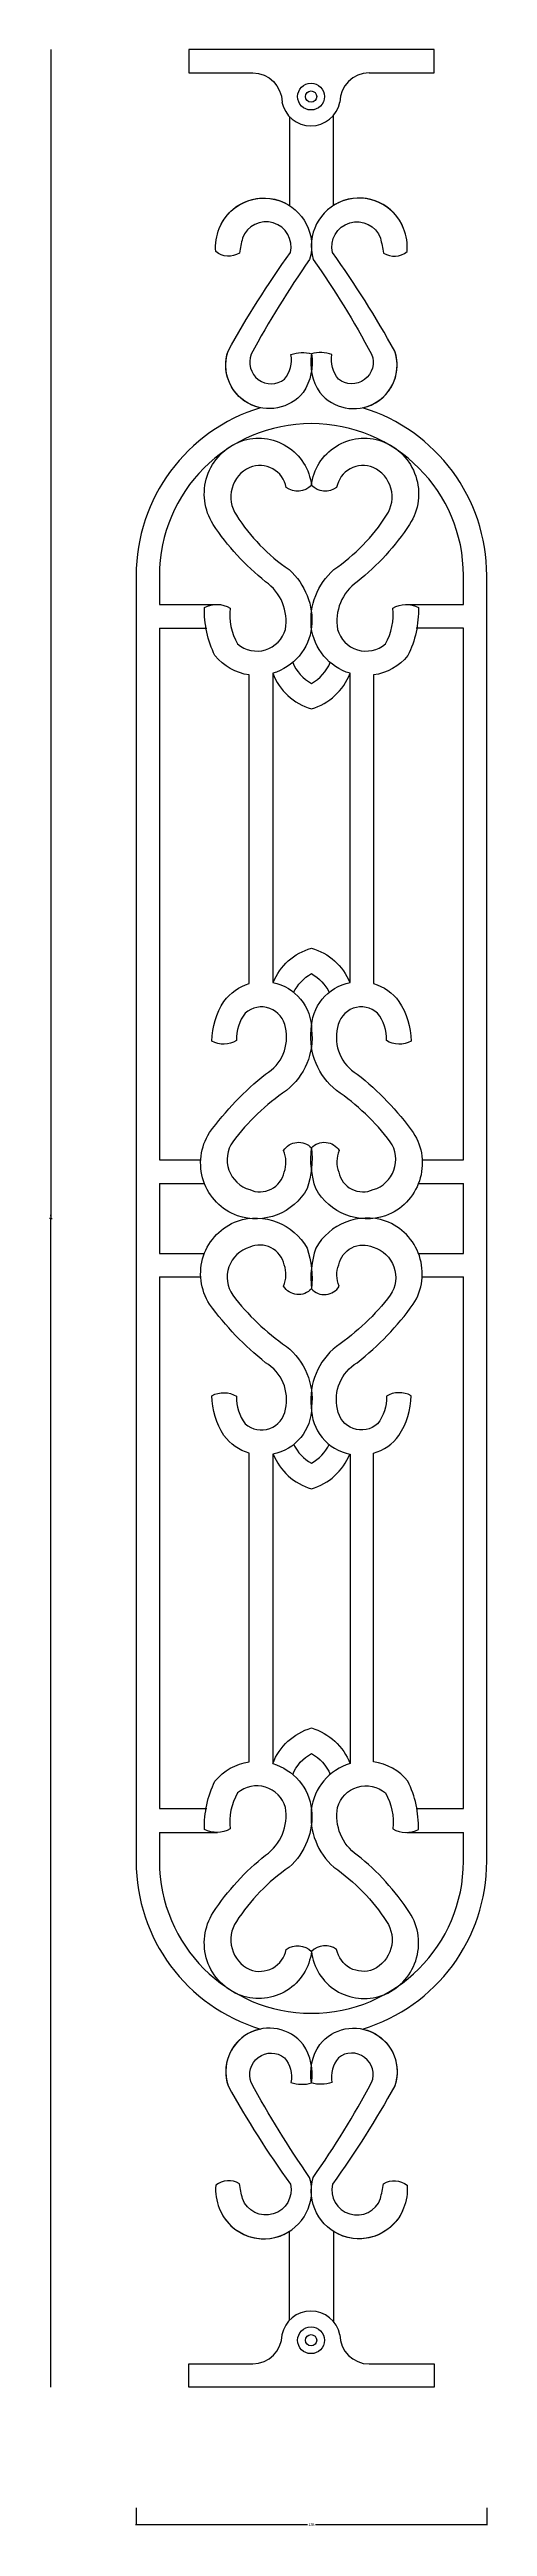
# Model space of a CAD drawing. Header units: metres. Extents: x 874 to 1043, y 2510 to 3464.
import ezdxf

# ---------------------------------------------------------------- set-up
doc = ezdxf.new("R2010")
doc.units = ezdxf.units.M
doc.layers.add('3', color=3, linetype='Continuous')
doc.layers.add('4', color=4, linetype='Continuous')
doc.dimstyles.get("Standard").update_dxf_attribs({"dimtxt": 2.5, "dimasz": 2.5, "dimexe": 1.25, "dimexo": 0.625, "dimtad": 1, "dimcen": 2.5, "dimazin": 3, "dimtfac": 1, "dimtmove": 0, "dimatfit": 3})

# ---------------------------------------------------------------- blocks, each defined once
blk = doc.blocks.new('*D1')
for p, q in [((874.81, 3463.69), (874.81, 3013.69)), ((874.56, 3013.69), (874.31, 3013.69)), ((874.81, 2563.69), (874.81, 3013.69)), ((874.81, 3013.69), (874.81, 3013.69)), ((875.06, 3013.69), (875.31, 3013.69))]:
    blk.add_line(p, q)
at = {"layer": 'Defpoints'}
for p in [(874.81, 3463.69), (874.81, 3013.69), (874.81, 2563.69)]:
    blk.add_point(p, dxfattribs=at)
at = {"layer": '3', "insert": (874.81, 3014.815), "char_height": 1, "attachment_point": 5}
blk.add_mtext('0', dxfattribs=at)
blk = doc.blocks.new('*D2')
for p, q in [((973.62, 2510.78), (907.37, 2510.78)), ((907.62, 2517.31), (907.62, 2510.78)), ((1042.87, 2510.78), (976.62, 2510.78)), ((1042.62, 2517.31), (1042.62, 2510.78))]:
    blk.add_line(p, q)
at = {"layer": 'Defpoints'}
for p in [(907.62, 2517.31), (1042.62, 2517.31), (1042.62, 2510.78)]:
    blk.add_point(p, dxfattribs=at)
at = {"layer": '3', "insert": (975.12, 2510.78), "char_height": 1, "attachment_point": 5}
blk.add_mtext('135', dxfattribs=at)

msp = doc.modelspace()

# ---------------------------------------------------------------- linework, layer by layer
at = {"layer": '3'}
for points in [[(967.9, 3227.72, 0.17), (975.12, 3219.69, 0.17), (982.34, 3227.72)], [(968.27, 3100.7, -0.15), (975.12, 3107.93, -0.15), (981.98, 3100.7)], [(968.27, 2926.69, 0.15), (975.12, 2919.46, 0.15), (981.98, 2926.69)], [(967.9, 2799.67, -0.17), (975.12, 2807.7, -0.17), (982.34, 2799.67)]]:
    msp.add_lwpolyline(points, format="xyb", dxfattribs=at)
for centre in [(974.96, 3445.58), (974.96, 2581.8)]:
    msp.add_circle(centre, 2.18, dxfattribs=at)
at = {"layer": '4'}
for p, q in [((916.62, 3250.08), (938.9, 3250.08)), ((916.62, 3240.88), (934.85, 3240.88)), ((916.62, 3036.19), (932.45, 3036.19)), ((1017.79, 3036.19), (1033.62, 3036.19)), ((916.62, 3027.19), (933.86, 3027.19)), ((1016.38, 3027.19), (1033.62, 3027.19)), ((916.62, 3000.19), (933.86, 3000.19)), ((1016.38, 3000.19), (1033.62, 3000.19)), ((916.62, 2991.19), (932.45, 2991.19)), ((1017.79, 2991.19), (1033.62, 2991.19)), ((916.62, 2786.51), (934.85, 2786.51)), ((1015.65, 2786.51), (1033.62, 2786.51)), ((916.62, 2777.3), (938.9, 2777.3)), ((1011.81, 2777.3), (1033.62, 2777.3))]:
    msp.add_line(p, q, dxfattribs=at)
for points in [[(997.31, 3454.69), (1022.3, 3454.69), (1022.3, 3463.69), (927.95, 3463.69), (927.95, 3454.69), (952.54, 3454.69, -0.41), (963.79, 3443.44)], [(955.45, 3325.76, -0.45), (943.04, 3347.58, -0.03), (967.02, 3385.5, 0.94), (948.55, 3391.07, 0.01), (947.39, 3385.34, -0.32), (938.31, 3385.9, -0.12), (939.64, 3394.79, -0.47), (966.69, 3403.67)], [(994.8, 3325.76, 0.45), (1007.2, 3347.58, 0.03), (983.23, 3385.5, -0.94), (1001.69, 3391.07, -0.01), (1002.86, 3385.34, 0.32), (1011.94, 3385.9, 0.12), (1010.6, 3394.79, 0.47), (983.56, 3403.67)], [(955.45, 3325.76, 0.33), (907.62, 3261.19), (907.62, 2766.19, 0.33), (955.45, 2701.62)], [(1011.35, 3250.08), (1033.62, 3250.08), (1033.62, 3261.19, 1), (916.62, 3261.19), (916.62, 3250.08)], [(994.8, 2701.62, 0.33), (1042.62, 2766.19), (1042.62, 3261.19, 0.33), (994.8, 3325.76)], [(960.21, 3223.55, 0.23), (975.12, 3209.86, 0.23), (990.03, 3223.55)], [(960.38, 3104.47, -0.23), (975.12, 3117.76, -0.23), (989.87, 3104.47)], [(960.38, 2922.92, 0.23), (975.12, 2909.63, 0.23), (989.87, 2922.92)], [(960.21, 2803.83, -0.23), (975.12, 2817.53, -0.23), (990.03, 2803.83)], [(916.62, 2777.3), (916.62, 2766.19, 1), (1033.62, 2766.19), (1033.62, 2777.3)], [(955.45, 2701.62, 0.45), (943.04, 2679.81, 0.03), (967.02, 2641.88, -0.94), (948.55, 2636.32, -0.01), (947.39, 2642.05, 0.32), (938.31, 2641.49, 0.12), (939.64, 2632.6, 0.47), (966.69, 2623.71)], [(994.8, 2701.62, -0.45), (1007.2, 2679.81, -0.03), (983.23, 2641.88, 0.94), (1001.69, 2636.32, 0.01), (1002.86, 2642.05, -0.32), (1011.94, 2641.49, -0.12), (1010.6, 2632.6, -0.47), (983.56, 2623.71)], [(997.31, 2572.69), (1022.3, 2572.69), (1022.3, 2563.69), (927.95, 2563.69), (927.95, 2572.69), (952.54, 2572.69, 0.41), (963.79, 2583.94)]]:
    msp.add_lwpolyline(points, format="xyb", dxfattribs=at)
for points in [[(966.69, 3437.87), (966.69, 3403.67)], [(983.56, 3403.67), (983.56, 3438.31)], [(916.62, 3240.88), (916.62, 3036.19)], [(1033.62, 3036.19), (1033.62, 3240.88), (1015.39, 3240.88)], [(916.62, 3027.19), (916.62, 3000.19)], [(1033.62, 3000.19), (1033.62, 3027.19)], [(916.62, 2991.19), (916.62, 2786.51)], [(1033.62, 2786.51), (1033.62, 2991.19)], [(966.69, 2589.52), (966.69, 2623.71)], [(983.56, 2623.71), (983.56, 2589.07)]]:
    msp.add_lwpolyline(points, dxfattribs=at)
for points in [[(948.55, 3391.07, 0.01), (947.39, 3385.34, -0.32), (938.31, 3385.9, -0.12), (939.64, 3394.79, -0.96), (974.42, 3382.86, 0.03), (951.95, 3346.39, 0.77), (964.77, 3336.81, 0.22), (967.25, 3346.29, -0.16), (975.16, 3346.52, -0.19), (971.91, 3331.68, -0.84), (943.04, 3347.58, -0.03), (967.02, 3385.5, 0.94)], [(1001.69, 3391.07, -0.01), (1002.86, 3385.34, 0.32), (1011.94, 3385.9, 0.12), (1010.6, 3394.79, 0.96), (975.82, 3382.86, -0.03), (998.29, 3346.39, -0.77), (985.48, 3336.81, -0.22), (983, 3346.29, 0.16), (975.09, 3346.52, 0.19), (978.34, 3331.68, 0.84), (1007.2, 3347.58, 0.03), (983.23, 3385.5, -0.94)], [(951.21, 3222.91, -0.19), (937.98, 3230.36, -0.12), (933.94, 3248.92, -0.26), (943.8, 3248.69, 0.16), (946.66, 3234.87, 0.55), (965.08, 3240.45, 0.29), (957.49, 3258.81, -0.08), (937.33, 3280.9, -0.48), (948.02, 3312.92, -0.48), (975.12, 3295.91, -0.37), (965.44, 3295.11, 0.47), (951.35, 3302.83, 0.46), (946.21, 3284.4, 0.1), (966.51, 3263.46, -0.24), (975.17, 3241.35, -0.3), (960.21, 3223.55), (960.21, 3104.5, -0.36), (975.17, 3086.27, -0.26), (965.51, 3062.96, 0.08), (944.8, 3043.22, 0.51), (951.35, 3024.78, 0.48), (964.64, 3031.54, 0.19), (964.41, 3039.78, -0.5), (975.12, 3040.82, -0.11), (973.45, 3025.17, -0.36), (946.61, 3014.7, -0.48), (935.92, 3046.72, -0.07), (957.49, 3069.25, 0.33), (965.08, 3087.16, 0.6), (949.67, 3092.74, 0.18), (946.28, 3082.18, -0.27), (936.75, 3081.95, -0.14), (941.44, 3097.26, -0.16), (951.21, 3104.11)], [(999.03, 3222.91), (999.03, 3104.11, -0.16), (1008.8, 3097.26, -0.14), (1013.49, 3081.95, -0.27), (1003.96, 3082.18, 0.18), (1000.58, 3092.74, 0.6), (985.16, 3087.16, 0.33), (992.75, 3069.25, -0.07), (1014.32, 3046.72, -0.48), (1003.64, 3014.7, -0.36), (976.79, 3025.17, -0.11), (975.12, 3040.82, -0.5), (985.83, 3039.78, 0.19), (985.6, 3031.54, 0.48), (998.9, 3024.78, 0.51), (1005.45, 3043.22, 0.08), (984.74, 3062.96, -0.26), (975.07, 3086.27, -0.36), (990.03, 3104.5), (990.03, 3223.55, -0.3), (975.07, 3241.35, -0.24), (983.73, 3263.46, 0.1), (1004.04, 3284.4, 0.46), (998.9, 3302.83, 0.47), (984.81, 3295.11, -0.37), (975.12, 3295.91, -0.48), (1002.23, 3312.92, -0.48), (1012.92, 3280.9, -0.08), (992.75, 3258.81, 0.29), (985.16, 3240.45, 0.55), (1003.58, 3234.87, 0.16), (1006.45, 3248.69, -0.26), (1016.3, 3248.92, -0.12), (1012.26, 3230.36, -0.19)], [(960.21, 2922.88), (960.21, 2803.83, -0.3), (975.17, 2786.04, -0.24), (966.51, 2763.93, 0.1), (946.21, 2742.99, 0.46), (951.35, 2724.56, 0.47), (965.44, 2732.27, -0.37), (975.12, 2731.47, -0.48), (948.02, 2714.47, -0.48), (937.33, 2746.49, -0.08), (957.49, 2768.57, 0.29), (965.08, 2786.93, 0.55), (946.66, 2792.51, 0.16), (943.8, 2778.7, -0.26), (933.94, 2778.47, -0.12), (937.98, 2797.03, -0.19), (951.21, 2804.48), (951.21, 2923.27, -0.16), (941.44, 2930.13, -0.14), (936.75, 2945.44, -0.27), (946.28, 2945.21, 0.18), (949.67, 2934.64, 0.6), (965.08, 2940.22, 0.33), (957.49, 2958.14, -0.07), (935.92, 2980.67, -0.48), (946.61, 3012.69, -0.36), (973.45, 3002.21, -0.11), (975.12, 2986.57, -0.5), (964.41, 2987.6, 0.19), (964.64, 2995.84, 0.48), (951.35, 3002.6, 0.51), (944.8, 2984.17, 0.08), (965.51, 2964.43, -0.26), (975.17, 2941.12, -0.36)], [(990.03, 2922.88), (990.03, 2803.83, 0.3), (975.07, 2786.04, 0.24), (983.73, 2763.93, -0.1), (1004.04, 2742.99, -0.46), (998.9, 2724.56, -0.47), (984.81, 2732.27, 0.37), (975.12, 2731.47, 0.48), (1002.23, 2714.47, 0.48), (1012.92, 2746.49, 0.08), (992.75, 2768.57, -0.29), (985.16, 2786.93, -0.55), (1003.58, 2792.51, -0.16), (1006.45, 2778.7, 0.26), (1016.3, 2778.47, 0.12), (1012.26, 2797.03, 0.19), (999.03, 2804.48), (999.03, 2923.27, 0.16), (1008.8, 2930.13, 0.14), (1013.49, 2945.44, 0.27), (1003.96, 2945.21, -0.18), (1000.58, 2934.64, -0.6), (985.16, 2940.22, -0.33), (992.75, 2958.14, 0.07), (1014.32, 2980.67, 0.48), (1003.64, 3012.69, 0.36), (976.79, 3002.21, 0.11), (975.12, 2986.57, 0.5), (985.83, 2987.6, -0.19), (985.6, 2995.84, -0.48), (998.9, 3002.6, -0.51), (1005.45, 2984.17, -0.08), (984.74, 2964.43, 0.26), (975.07, 2941.12, 0.36)], [(948.55, 2636.32, -0.01), (947.39, 2642.05, 0.32), (938.31, 2641.49, 0.12), (939.64, 2632.6, 0.96), (974.42, 2644.53, -0.03), (951.95, 2681, -0.77), (964.77, 2690.58, -0.22), (967.25, 2681.1, 0.16), (975.16, 2680.87, 0.19), (971.91, 2695.71, 0.84), (943.04, 2679.81, 0.03), (967.02, 2641.88, -0.94)], [(1001.69, 2636.32, 0.01), (1002.86, 2642.05, -0.32), (1011.94, 2641.49, -0.12), (1010.6, 2632.6, -0.96), (975.82, 2644.53, 0.03), (998.29, 2681, 0.77), (985.48, 2690.58, 0.22), (983, 2681.1, -0.16), (975.09, 2680.87, -0.19), (978.34, 2695.71, -0.84), (1007.2, 2679.81, -0.03), (983.23, 2641.88, 0.94)]]:
    msp.add_lwpolyline(points, format="xyb", close=True, dxfattribs=at)
for centre in [(974.96, 3445.58), (974.96, 2581.8)]:
    msp.add_circle(centre, 5.15, dxfattribs=at)
for centre, radius, start, end in [((997.31, 3443.44), 11.25, 90, 180), ((974.92, 3445.69), 11.36, 191.4, 348.6), ((974.92, 2581.7), 11.36, 11.4, 168.6), ((997.31, 2583.94), 11.25, 180, 270)]:
    msp.add_arc(centre, radius, start, end, dxfattribs=at)

# ---------------------------------------------------------------- dimensions: what is measured, and where the dimension line sits
at = {"layer": '3'}
for base, p1, p2, picture, middle in [((874.81, 3013.69), (874.81, 3463.69), (874.81, 2563.69), '*D1', (874.81, 3014.815)), ((1042.62, 2510.78), (1042.62, 2517.31), (907.62, 2517.31), '*D2', (975.12, 2510.78))]:
    dim = msp.add_linear_dim(base=base, p1=p1, p2=p2, dimstyle='Standard', dxfattribs=at)
    dim.commit()
    dim.dimension.update_dxf_attribs({"geometry": picture, "text_midpoint": middle})

doc.saveas('drawing.dxf')
